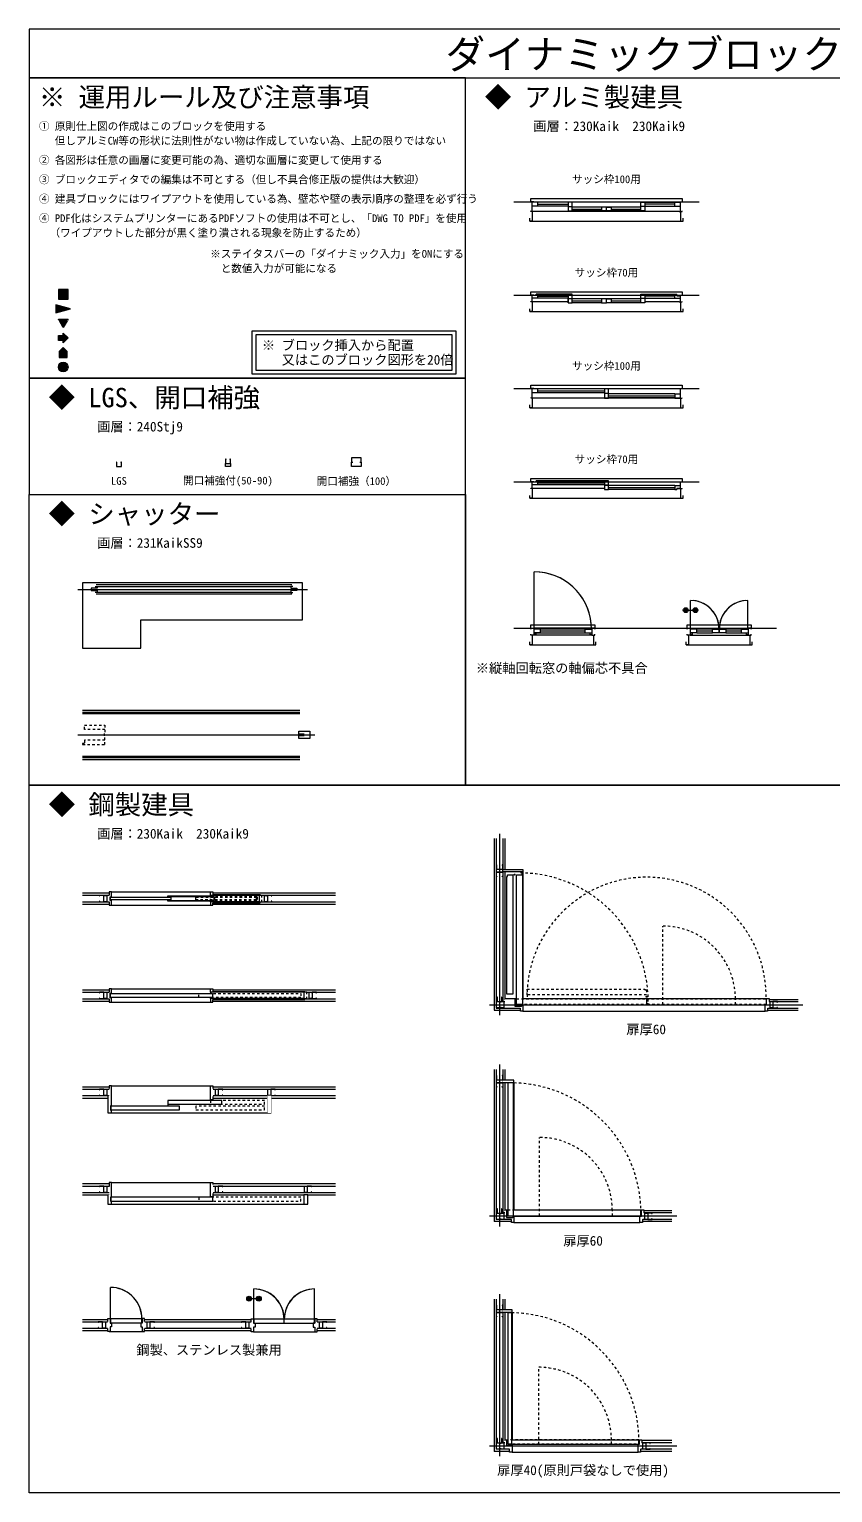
# Model space of a CAD drawing. Header units: millimetres. Extents: x -67913 to 128525, y -54442 to 63422.
# Drawn here: x -30965 to -30551, y -31439 to -30684 of the extents above; entities that cross this region are included whole.
import ezdxf
from ezdxf.enums import TextEntityAlignment as Align

# ---------------------------------------------------------------- set-up
doc = ezdxf.new("R2010")
doc.units = ezdxf.units.MM
doc.header["$LTSCALE"] = 500
for name, pattern in [('DD1', [0.1, 0.05, -0.05]), ('DD11', [0.7, 0.3, -0.1, 0.05, -0.1, 0.05, -0.1]), ('DD6', [0.75, 0.5, -0.1, 0.05, -0.1])]:
    doc.linetypes.add(name, pattern=pattern)
doc.layers.get('0').update_dxf_attribs({"plot": 0})
for name, color, linetype in [('000Waku', 3, 'Continuous'), ('200HojoSn9', 4, 'DD6'), ('221Kabe9', 7, 'Continuous'), ('230Kaik', 7, 'Continuous'), ('231KaikSS9', 7, 'DD11'), ('240Stj9', 2, 'Continuous'), ('330KattA9', 6, 'Continuous'), ('330KattD9', 6, 'DD1'), ('403Kaik', 5, 'Continuous')]:
    doc.layers.add(name, color=color, linetype=linetype)
doc.styles.add('ｺﾞｼｯｸ', font='MS Gothic.ttf')

# ---------------------------------------------------------------- blocks, each defined once
blk = doc.blocks.new('アルミサッシ-2枚-100')
at = {"color": 0, "linetype": 'ByBlock', "lineweight": -2}
for p, q in [((-30, 0), (-30, -5)), ((0, 0), (-30, 0)), ((43, -5), (-15, -5)), ((1500, 0), (1530, 0)), ((1530, 0), (1530, -5))]:
    blk.add_line(p, q, dxfattribs=at)
at = {"color": 5, "linetype": 'ByBlock', "lineweight": -2}
for p, q in [((0, 0), (1500, 0)), ((730, -5), (43, -5))]:
    blk.add_line(p, q, dxfattribs=at)
at = {"layer": '230Kaik', "color": 5, "linetype": 'ByBlock', "lineweight": -2}
for p, q in [((-30, 0), (-30, 35)), ((-30, 35), (1530, 35)), ((1530, 35), (1530, 0))]:
    blk.add_line(p, q, dxfattribs=at)
at = {"color": 0, "linetype": 'ByBlock', "lineweight": -2}
blk.add_wipeout([(-40, -100), (1540, -100), (1540, -200), (-40, -200)], dxfattribs=at)
for p, q in [((-15, -100), (-15, 0)), ((-30, -100), (-30, -95)), ((0, -100), (-30, -100)), ((43, -45), (-15, -45)), ((43, -45), (43, -5)), ((43, -25), (730, -25)), ((730, -50), (770, -50)), ((770, -75), (1457, -75)), ((1457, -55), (1457, -95)), ((1457, -55), (1515, -55)), ((1457, -95), (1515, -95)), ((1500, -100), (1530, -100)), ((1515, -100), (1515, 0)), ((1530, -100), (1530, -95))]:
    blk.add_line(p, q, dxfattribs=at)
at = {"color": 5, "linetype": 'ByBlock', "lineweight": -2}
for p, q in [((1500, -100), (0, -100)), ((730, -45), (43, -45)), ((1457, -55), (770, -55)), ((1457, -95), (770, -95)), ((-40, -200), (1540, -200))]:
    blk.add_line(p, q, dxfattribs=at)
at = {"color": 0, "linetype": 'ByBlock', "lineweight": -2}
for points in [[(-15, -100), (-15, -200), (-40, -200), (-40, -170)], [(1515, -100), (1515, -200), (1540, -200), (1540, -170)]]:
    blk.add_lwpolyline(points, dxfattribs=at)
blk.add_lwpolyline([(730, -95), (770, -95), (770, -5), (730, -5)], close=True, dxfattribs=at)
blk = doc.blocks.new('アルミドア-片開き・アルミサッシ')
at = {"layer": '230Kaik', "color": 5, "linetype": 'ByBlock', "lineweight": -2}
blk.add_line((-30, 35), (630, 35), dxfattribs=at)
at = {"layer": '330KattA9'}
blk.add_arc((5, -8), 590, 5, 90, dxfattribs=at)
at = {"color": 0, "linetype": 'ByBlock', "lineweight": -2}
blk.add_wipeout([(-40, -70), (640, -70), (640, -170), (-40, -170)], dxfattribs=at)
for p, q in [((-30, 0), (0, 0)), ((-30, 0), (-30, -10)), ((0, 0), (0, -70)), ((-30, -10), (-30, 0)), ((-30, -10), (-30, -10)), ((-30, -70), (-30, -60)), ((0, -70), (-30, -70)), ((-30, -70), (-30, -70)), ((70, -8), (0, -8)), ((0, -36), (0, -36)), ((70, -48), (0, -48)), ((20, -63), (0, -63)), ((20, -48), (20, -63)), ((70, -48), (70, -8)), ((70, -28), (530, -28)), ((530, -48), (530, -8)), ((530, -8), (600, -8)), ((530, -48), (600, -48)), ((580, -48), (580, -63)), ((580, -63), (600, -63)), ((630, 0), (600, 0)), ((600, 0), (600, -70)), ((600, -36), (600, -36)), ((600, -70), (630, -70)), ((630, 0), (630, -10)), ((630, -10), (630, 0)), ((630, -10), (630, -10)), ((630, -70), (630, -60)), ((630, -70), (630, -70))]:
    blk.add_line(p, q, dxfattribs=at)
at = {"color": 5, "linetype": 'ByBlock', "lineweight": -2}
for p, q in [((600, 0), (0, 0)), ((600, -70), (0, -70)), ((595, -8), (5, -8)), ((5, -48), (595, -48)), ((-40, -170), (640, -170))]:
    blk.add_line(p, q, dxfattribs=at)
at = {"color": 0, "linetype": 'ByBlock', "lineweight": -2}
for points in [[(-15, -70), (-15, -170), (-40, -170), (-40, -140)], [(615, -70), (615, -170), (640, -170), (640, -140)]]:
    blk.add_lwpolyline(points, dxfattribs=at)
at = {"layer": '230Kaik', "color": 5, "linetype": 'ByBlock', "lineweight": -2}
for p, q in [((-30, 0), (-30, 35)), ((630, 35), (630, 0))]:
    blk.add_line(p, q, dxfattribs=at)
at = {"layer": '330KattA9'}
blk.add_line((5, -8), (5, 582), dxfattribs=at)
blk.add_arc((5, -8), 590, 0, 85, dxfattribs=at)
blk = doc.blocks.new('シャッター（重量）')
at = {"color": 0, "linetype": 'DD11', "lineweight": -2}
blk.add_line((-60, 0), (2060, 0), dxfattribs=at)
at = {"color": 0, "linetype": 'Continuous', "lineweight": -2}
for points in [[(-20, 30), (0, 30), (0, 12), (-60, 12), (-60, -12), (0, -12), (0, -30), (-20, -30)], [(2020, 30), (2000, 30), (2000, 12), (2060, 12), (2060, -12), (2000, -12), (2000, -30), (2020, -30)]]:
    blk.add_lwpolyline(points, dxfattribs=at)
at = {"layer": '403Kaik'}
for p, q in [((-10, 50), (2010, 50)), ((0, 30), (2000, 30)), ((2010, -50), (-10, -50)), ((2000, -30), (0, -30))]:
    blk.add_line(p, q, dxfattribs=at)
at = {"layer": 'Defpoints'}
blk.add_lwpolyline([(-150, 70), (-150, -605), (450, -605), (450, -315), (2120, -315), (2120, 70), (-150, 70)], dxfattribs=at)
blk = doc.blocks.new('*U74')
at = {"color": 0, "linetype": 'ByBlock', "lineweight": -2}
blk.add_wipeout([(-40, -70), (1540, -70), (1540, -170), (-40, -170)], dxfattribs=at)
at = {"color": 5, "linetype": 'ByBlock', "lineweight": -2}
for p, q in [((0, 0), (1500, 0)), ((-40, -170), (1540, -170))]:
    blk.add_line(p, q, dxfattribs=at)
at = {"color": 0, "linetype": 'ByBlock', "lineweight": -2}
blk.add_line((0, -70), (-30, -70), dxfattribs=at)
blk.add_wipeout([(-15, -5), (25, -5), (25, 9), (770, 9), (770, -35), (730, -35), (730, -31), (-15, -31)], dxfattribs=at)
for p, q in [((-30, 0), (-30, -5)), ((0, 0), (-30, 0)), ((-15, -70), (-15, 0)), ((43, 9), (25, 9)), ((25, -5), (25, 9)), ((43, -31), (43, 9)), ((-30, -70), (-30, -65)), ((25, -5), (-15, -5)), ((43, -31), (-15, -31))]:
    blk.add_line(p, q, dxfattribs=at)
at = {"color": 5, "linetype": 'ByBlock', "lineweight": -2}
blk.add_line((1500, -70), (0, -70), dxfattribs=at)
at = {"color": 0, "linetype": 'ByBlock', "lineweight": -2}
blk.add_lwpolyline([(-15, -70), (-15, -170), (-40, -170), (-40, -140)], dxfattribs=at)
at = {"layer": '230Kaik', "color": 5, "linetype": 'ByBlock', "lineweight": -2}
blk.add_line((-30, 0), (-30, 35), dxfattribs=at)
at = {"color": 0, "linetype": 'ByBlock', "lineweight": -2}
blk.add_wipeout([(1515, -65), (1475, -65), (1475, -79), (730, -79), (730, -35), (770, -35), (770, -39), (1515, -39)], dxfattribs=at)
at = {"color": 5, "linetype": 'ByBlock', "lineweight": -2}
for p, q in [((730, 9), (43, 9)), ((730, -31), (43, -31)), ((1457, -39), (770, -39)), ((1457, -79), (770, -79))]:
    blk.add_line(p, q, dxfattribs=at)
at = {"color": 0, "linetype": 'ByBlock', "lineweight": -2}
for p, q in [((43, -11), (730, -11)), ((770, -59), (1457, -59)), ((1457, -39), (1515, -39)), ((1457, -39), (1457, -79)), ((1457, -79), (1475, -79)), ((1475, -65), (1475, -79)), ((1475, -65), (1515, -65)), ((1500, 0), (1530, 0)), ((1500, -70), (1530, -70)), ((1515, -70), (1515, 0)), ((1530, 0), (1530, -5)), ((1530, -70), (1530, -65))]:
    blk.add_line(p, q, dxfattribs=at)
for points in [[(770, 9), (730, 9), (730, -35), (770, -35)], [(770, -35), (730, -35), (730, -79), (770, -79)]]:
    blk.add_lwpolyline(points, close=True, dxfattribs=at)
blk.add_lwpolyline([(1515, -70), (1515, -170), (1540, -170), (1540, -140)], dxfattribs=at)
at = {"layer": '230Kaik', "color": 5, "linetype": 'ByBlock', "lineweight": -2}
for p, q in [((-30, 35), (1530, 35)), ((1530, 35), (1530, 0))]:
    blk.add_line(p, q, dxfattribs=at)
blk = doc.blocks.new('*U72')
at = {"color": 0, "linetype": 'ByBlock', "lineweight": -2}
for p, q in [((-30, 0), (-30, -5)), ((0, 0), (-30, 0)), ((43, -5), (-15, -5)), ((1457, -5), (1515, -5)), ((1500, 0), (1530, 0)), ((1530, 0), (1530, -5))]:
    blk.add_line(p, q, dxfattribs=at)
at = {"color": 5, "linetype": 'ByBlock', "lineweight": -2}
for p, q in [((355, -5), (43, -5)), ((1145, -5), (1457, -5))]:
    blk.add_line(p, q, dxfattribs=at)
at = {"layer": '230Kaik', "color": 5}
for p, q in [((-30, 0), (-30, 35)), ((-30, 35), (1530, 35)), ((1530, 35), (1530, 0))]:
    blk.add_line(p, q, dxfattribs=at)
at = {"color": 0, "linetype": 'ByBlock', "lineweight": -2}
blk.add_wipeout([(-40, -100), (1540, -100), (1540, -200), (-40, -200)], dxfattribs=at)
for p, q in [((-15, -100), (-15, 0)), ((-30, -100), (-30, -95)), ((0, -100), (-30, -100)), ((43, -45), (-15, -45)), ((43, -45), (43, -5)), ((43, -25), (355, -25)), ((355, -50), (395, -50)), ((395, -75), (1105, -75)), ((1145, -50), (1105, -50)), ((1457, -25), (1145, -25)), ((1457, -45), (1457, -5)), ((1457, -45), (1515, -45)), ((1500, -100), (1530, -100)), ((1515, -100), (1515, 0)), ((1530, -100), (1530, -95))]:
    blk.add_line(p, q, dxfattribs=at)
at = {"color": 5, "linetype": 'ByBlock', "lineweight": -2}
for p, q in [((355, -45), (43, -45)), ((1145, -45), (1457, -45)), ((-40, -200), (1540, -200))]:
    blk.add_line(p, q, dxfattribs=at)
at = {"color": 0, "linetype": 'ByBlock', "lineweight": -2}
for points in [[(-15, -100), (-15, -200), (-40, -200), (-40, -170)], [(1515, -100), (1515, -200), (1540, -200), (1540, -170)]]:
    blk.add_lwpolyline(points, dxfattribs=at)
for points in [[(355, -95), (395, -95), (395, -5), (355, -5)], [(1145, -95), (1105, -95), (1105, -5), (1145, -5)]]:
    blk.add_lwpolyline(points, close=True, dxfattribs=at)
blk.add_wipeout([(700, -55), (800, -55), (800, -95), (700, -95)], dxfattribs=at)
at = {"color": 5, "linetype": 'ByBlock', "lineweight": -2}
for p, q in [((0, 0), (1500, 0)), ((1500, -100), (0, -100)), ((1105, -55), (395, -55)), ((1105, -95), (395, -95))]:
    blk.add_line(p, q, dxfattribs=at)
at = {"color": 0, "linetype": 'ByBlock', "lineweight": -2}
for points in [[(750, -55), (700, -55), (700, -95), (750, -95)], [(750, -55), (800, -55), (800, -95), (750, -95)]]:
    blk.add_lwpolyline(points, close=True, dxfattribs=at)
blk = doc.blocks.new('*U73')
at = {"color": 0, "linetype": 'ByBlock', "lineweight": -2}
blk.add_wipeout([(-40, -70), (1540, -70), (1540, -170), (-40, -170)], dxfattribs=at)
at = {"color": 5, "linetype": 'ByBlock', "lineweight": -2}
for p, q in [((0, 0), (1500, 0)), ((1500, -70), (0, -70)), ((-40, -170), (1540, -170))]:
    blk.add_line(p, q, dxfattribs=at)
at = {"color": 0, "linetype": 'ByBlock', "lineweight": -2}
blk.add_wipeout([(-15, -5), (25, -5), (25, 9), (395, 9), (395, -35), (355, -35), (355, -31), (-15, -31)], dxfattribs=at)
for p, q in [((-30, 0), (-30, -5)), ((0, 0), (-30, 0)), ((-15, -70), (-15, 0)), ((43, 9), (25, 9)), ((25, -5), (25, 9)), ((43, -31), (43, 9)), ((-30, -70), (-30, -65)), ((0, -70), (-30, -70)), ((25, -5), (-15, -5)), ((43, -31), (-15, -31))]:
    blk.add_line(p, q, dxfattribs=at)
blk.add_lwpolyline([(-15, -70), (-15, -170), (-40, -170), (-40, -140)], dxfattribs=at)
at = {"layer": '230Kaik', "color": 5, "linetype": 'ByBlock', "lineweight": -2}
blk.add_line((-30, 0), (-30, 35), dxfattribs=at)
at = {"color": 0, "linetype": 'ByBlock', "lineweight": -2}
blk.add_wipeout([(355, -35), (355, -79), (1145, -79), (1145, -35), (1105, -35), (1105, -39), (395, -39), (395, -35)], dxfattribs=at)
at = {"color": 5, "linetype": 'ByBlock', "lineweight": -2}
for p, q in [((355, 9), (43, 9)), ((355, -31), (43, -31))]:
    blk.add_line(p, q, dxfattribs=at)
at = {"color": 0, "linetype": 'ByBlock', "lineweight": -2}
for p, q in [((43, -11), (355, -11)), ((355, -35), (395, -35))]:
    blk.add_line(p, q, dxfattribs=at)
for points in [[(355, -79), (395, -79), (395, 9), (355, 9)], [(355, -35), (355, -35), (355, -79), (355, -79)]]:
    blk.add_lwpolyline(points, close=True, dxfattribs=at)
blk.add_wipeout([(1515, -5), (1475, -5), (1475, 9), (1105, 9), (1105, -35), (1145, -35), (1145, -31), (1515, -31)], dxfattribs=at)
at = {"color": 5, "linetype": 'ByBlock', "lineweight": -2}
for p, q in [((1145, 9), (1457, 9)), ((1105, -39), (395, -39)), ((1105, -79), (395, -79)), ((1145, -31), (1457, -31))]:
    blk.add_line(p, q, dxfattribs=at)
at = {"color": 0, "linetype": 'ByBlock', "lineweight": -2}
for p, q in [((1457, -31), (1457, 9)), ((1457, 9), (1475, 9)), ((1475, -6), (1475, 9)), ((395, -59), (1105, -59)), ((1145, -35), (1105, -35)), ((1457, -11), (1145, -11)), ((1457, -31), (1515, -31)), ((1475, -6), (1515, -6)), ((1500, 0), (1530, 0)), ((1500, -70), (1530, -70)), ((1515, -70), (1515, 0)), ((1530, 0), (1530, -5)), ((1530, -70), (1530, -65))]:
    blk.add_line(p, q, dxfattribs=at)
blk.add_lwpolyline([(1145, -79), (1105, -79), (1105, 9), (1145, 9)], close=True, dxfattribs=at)
blk.add_lwpolyline([(1515, -70), (1515, -170), (1540, -170), (1540, -140)], dxfattribs=at)
at = {"layer": '230Kaik', "color": 5, "linetype": 'ByBlock', "lineweight": -2}
for p, q in [((-30, 35), (1530, 35)), ((1530, 35), (1530, 0))]:
    blk.add_line(p, q, dxfattribs=at)
at = {"color": 0, "linetype": 'ByBlock', "lineweight": -2}
blk.add_wipeout([(700, -39), (800, -39), (800, -79), (700, -79)], dxfattribs=at)
for points in [[(750, -39), (700, -39), (700, -79), (750, -79)], [(750, -39), (800, -39), (800, -79), (750, -79)]]:
    blk.add_lwpolyline(points, close=True, dxfattribs=at)
blk = doc.blocks.new('シャッター（ポストレス）')
at = {"color": 0, "linetype": 'DD11', "lineweight": -2}
blk.add_line((-60, 0), (2060, 0), dxfattribs=at)
at = {"color": 0, "linetype": 'ByBlock', "lineweight": -2}
blk.add_lwpolyline([(2057.5, 7.5), (2000, 7.5), (2000, 37.5), (2115, 37.5), (2115, -37.5), (2000, -37.5), (2000, -7.5), (2057.5, -7.5)], dxfattribs=at)
at = {"layer": '330KattD9'}
for points in [[(0, 56), (-210, 56), (-210, 101), (0, 101), (0, 7.5), (-10, 7.5)], [(0, -56), (-210, -56), (-210, -89), (-230, -89), (-230, -101), (0, -101), (0, -7.5), (-10, -7.5)]]:
    blk.add_lwpolyline(points, dxfattribs=at)
at = {"layer": '403Kaik'}
for p, q in [((-230, 255), (2010, 255)), ((-230, 235), (2010, 235)), ((-230, 220), (2010, 220)), ((-230, -220), (2010, -220)), ((-230, -235), (2010, -235)), ((-230, -255), (2010, -255))]:
    blk.add_line(p, q, dxfattribs=at)
blk = doc.blocks.new('*U83')
at = {"color": 7, "linetype": 'ByBlock', "lineweight": -2}
for points in [[(-20, 95.5), (-20, 100.5), (-25, 100.5), (-25, 55.5), (25, 55.5), (25, 100.5), (20, 100.5), (20, 95.5)], [(15, 55), (25, 55), (25, 25), (-25, 25), (-25, 55), (-15, 55)]]:
    blk.add_lwpolyline(points, dxfattribs=at)
blk = doc.blocks.new('*U84')
at = {"color": 7, "linetype": 'ByBlock', "lineweight": -2}
for points in [[(35, 70), (50, 70), (50, 115), (-50, 115), (-50, 70), (-35, 70)], [(35, 70), (50, 70), (50, 25), (-50, 25), (-50, 70), (-35, 70)]]:
    blk.add_lwpolyline(points, dxfattribs=at)
blk = doc.blocks.new('アルミドア-両開き')
at = {"layer": '330KattA9'}
h = blk.add_hatch(color=256, dxfattribs=at)
edge = h.paths.add_edge_path()
edge.add_arc((-345, 182), 25, 270, 630)
h = blk.add_hatch(color=256, dxfattribs=at)
edge = h.paths.add_edge_path()
edge.add_arc((-245, 182), 25, 270, 630)
at = {"layer": '230Kaik', "color": 5, "linetype": 'ByBlock', "lineweight": -2}
blk.add_line((-330, 30), (330, 30), dxfattribs=at)
at = {"layer": '330KattA9'}
blk.add_line((-320, 182), (-270, 182), dxfattribs=at)
for centre in [(-345, 182), (-245, 182)]:
    blk.add_circle(centre, 25, dxfattribs=at)
for centre, start, end in [((-295, -13), 5, 90), ((295, -13), 90, 175)]:
    blk.add_arc(centre, 295, start, end, dxfattribs=at)
at = {"color": 0, "linetype": 'ByBlock', "lineweight": -2}
blk.add_wipeout([(-340, -75), (340, -75), (340, -175), (-340, -175)], dxfattribs=at)
for p, q in [((-330, -5), (-300, -5)), ((-330, -5), (-330, -15)), ((-330, -15), (-330, -5)), ((-330, -15), (-330, -15)), ((-330, -75), (-330, -65)), ((-300, -75), (-330, -75)), ((-330, -75), (-330, -75)), ((-300, -5), (-300, -75)), ((-230, -13), (-300, -13)), ((-300, -41), (-300, -41)), ((-230, -53), (-300, -53)), ((-280, -68), (-300, -68)), ((-280, -53), (-280, -68)), ((-230, -53), (-230, -13)), ((-230, -33), (-70, -33)), ((70, -33), (230, -33)), ((230, -53), (230, -13)), ((230, -13), (300, -13)), ((230, -53), (300, -53)), ((280, -53), (280, -68)), ((280, -68), (300, -68)), ((330, -5), (300, -5)), ((300, -5), (300, -75)), ((300, -41), (300, -41)), ((300, -75), (330, -75)), ((330, -5), (330, -15)), ((330, -15), (330, -5)), ((330, -15), (330, -15)), ((330, -75), (330, -65)), ((330, -75), (330, -75))]:
    blk.add_line(p, q, dxfattribs=at)
at = {"color": 5, "linetype": 'ByBlock', "lineweight": -2}
for p, q in [((-300, -5), (300, -5)), ((-300, -75), (300, -75)), ((-70, -13), (-230, -13)), ((-230, -53), (-70, -53)), ((230, -13), (70, -13)), ((70, -53), (230, -53)), ((-340, -175), (340, -175))]:
    blk.add_line(p, q, dxfattribs=at)
at = {"color": 0, "linetype": 'ByBlock', "lineweight": -2}
for points in [[(-315, -75), (-315, -175), (-340, -175), (-340, -145)], [(315, -75), (315, -175), (340, -175), (340, -145)]]:
    blk.add_lwpolyline(points, dxfattribs=at)
for points in [[(-70, -13), (0, -13), (0, -53), (-70, -53)], [(0, -13), (70, -13), (70, -53), (0, -53)]]:
    blk.add_lwpolyline(points, close=True, dxfattribs=at)
at = {"layer": '230Kaik', "color": 5, "linetype": 'ByBlock', "lineweight": -2}
for p, q in [((-330, -5), (-330, 30)), ((330, 30), (330, -5))]:
    blk.add_line(p, q, dxfattribs=at)
at = {"layer": '330KattA9'}
for p, q in [((-295, -13), (-295, 282)), ((295, -13), (295, 282))]:
    blk.add_line(p, q, dxfattribs=at)
for centre, start, end in [((-295, -13), 360, 85), ((295, -13), 95, 180)]:
    blk.add_arc(centre, 295, start, end, dxfattribs=at)
blk = doc.blocks.new('*U82')
at = {"color": 7, "linetype": 'ByBlock', "lineweight": -2}
blk.add_lwpolyline([(-20, 39), (-20, 44), (-25, 44), (-25, -1), (25, -1), (25, 44), (20, 44), (20, 39)], dxfattribs=at)
blk = doc.blocks.new('*U106')
at = {"color": 7, "linetype": 'ByBlock', "lineweight": -2}
for points in [[(-27.5, 95.5), (-27.5, 100.5), (-32.5, 100.5), (-32.5, 55.5), (32.5, 55.5), (32.5, 100.5), (27.5, 100.5), (27.5, 95.5)], [(22.5, 55), (32.5, 55), (32.5, 25), (-32.5, 25), (-32.5, 55), (-22.5, 55)]]:
    blk.add_lwpolyline(points, dxfattribs=at)
blk = doc.blocks.new('*U107')
at = {"color": 7, "linetype": 'ByBlock', "lineweight": -2}
for points in [[(-27.5, 60.5), (-27.5, 55.5), (-32.5, 55.5), (-32.5, 100.5), (32.5, 100.5), (32.5, 55.5), (27.5, 55.5), (27.5, 60.5)], [(22.5, 55), (32.5, 55), (32.5, 25), (-32.5, 25), (-32.5, 55), (-22.5, 55)]]:
    blk.add_lwpolyline(points, dxfattribs=at)
blk = doc.blocks.new('*U108')
at = {"color": 7, "linetype": 'ByBlock', "lineweight": -2}
blk.add_lwpolyline([(-27.5, 4), (-27.5, -1), (-32.5, -1), (-32.5, 44), (32.5, 44), (32.5, -1), (27.5, -1), (27.5, 4)], dxfattribs=at)
blk = doc.blocks.new('*U102')
for points in [[(-42, 1350), (73, 1350), (73, 1325), (-42, 1325)], [(-20, 10), (1413, 10), (1413, -22), (1398, -89), (1398, -121), (73, -121), (48, -121), (48, -68), (-20, -68)]]:
    blk.add_wipeout(points)
at = {"color": 6, "linetype": 'DD1'}
blk.add_line((1088, -53), (1088, 7), dxfattribs=at)
at = {"color": 0, "linetype": 'ByBlock', "lineweight": -2}
for points in [[(-42, 1325), (73, 1325), (73, 1350), (-42, 1350)], [(-20, 10), (7, 10), (-5, -2), (-5, -68), (62, -68), (73, -56), (73, -121), (48, -121), (48, -89)], [(1398, -89), (1398, -121), (1373, -121), (1373, -56), (1388, -56), (1388, 10), (1413, 10), (1413, -22)]]:
    blk.add_lwpolyline(points, dxfattribs=at)
blk.add_lwpolyline([(70, -53), (70, 1320), (10, 1320), (10, -53)], close=True, dxfattribs=at)
at = {"color": 6, "linetype": 'DD1'}
blk.add_lwpolyline([(338, -53), (338, 757, -0.414214), (1088, 7, -0.414214)], format="xyb", dxfattribs=at)
blk.add_lwpolyline([(10, -53), (1383, -53), (1383, 7), (10, 7)], close=True, dxfattribs=at)
at = {"layer": '330KattD9'}
blk.add_arc((40, -23), 1343, 0, 90, dxfattribs=at)
at = {"layer": '403Kaik'}
for p, q in [((73, -56), (1373, -56)), ((73, -121), (1373, -121))]:
    blk.add_line(p, q, dxfattribs=at)
blk.add_lwpolyline([(73, 1325), (73, 10), (1388, 10)], dxfattribs=at)
blk = doc.blocks.new('*U99')
at = {"color": 0, "linetype": 'ByBlock', "lineweight": -2}
blk.add_wipeout([(-25, 68.5), (1045, 68.5), (1045, 42.5), (1531, 42.5), (1531, 32.5), (1551, 32.5), (1551, -32.5), (1531, -32.5), (1531, -42.5), (1045, -42.5), (1045, -68.5), (-25, -68.5)], dxfattribs=at)
for p, q in [((1045, 42.5), (1531, 42.5)), ((1531, 42.5), (1531, 32.5)), ((1045, -42.5), (1531, -42.5)), ((1531, -42.5), (1531, -32.5))]:
    blk.add_line(p, q, dxfattribs=at)
at = {"color": 5, "linetype": 'ByBlock', "lineweight": -2}
for p, q in [((1521, 32.5), (1075, 32.5)), ((1521, -32.5), (1075, -32.5))]:
    blk.add_line(p, q, dxfattribs=at)
at = {"color": 0, "linetype": 'ByBlock', "lineweight": -2}
for points in [[(-25, -34), (-25, -68.5), (0, -68.5), (0, -19), (-15, -19), (-15, 19), (0, 19), (0, 68.5), (-25, 68.5), (-25, 34)], [(1075, 42.5), (1075, 32.5), (1020, 32.5), (1020, 68.5), (1045, 68.5), (1045, 42.5), (1060, 42.5), (1060, 32.5)], [(1020, 32.5), (1020, 31.5), (1021, 31.5)], [(1551, 12.5), (1551, 32.5), (1521, 32.5), (1521, -32.5), (1551, -32.5), (1551, -12.5)], [(1020, -32.5), (1020, -31.5), (1021, -31.5)], [(1075, -42.5), (1075, -32.5), (1020, -32.5), (1020, -68.5), (1045, -68.5), (1045, -42.5), (1060, -42.5), (1060, -32.5)]]:
    blk.add_lwpolyline(points, dxfattribs=at)
for points in [[(609, 14), (609, -14), (-12, -14), (-12, 14)], [(1050, 26.5), (1050, 16.5), (1060, 16.5), (1060, -16.5), (1050, -16.5), (1050, -26.5), (579, -26.5), (579, -19), (1048.5, -19), (1048.5, -15), (1058.5, -15), (1058.5, 15), (1048.5, 15), (1048.5, 19), (579, 19), (579, 26.5)]]:
    blk.add_lwpolyline(points, close=True, dxfattribs=at)
at = {"color": 6, "linetype": 'DD1'}
for points in [[(1491, 14), (1491, -14), (870, -14), (870, 14)], [(1491, 26.5), (1491, 16.5), (1501, 16.5), (1501, -16.5), (1491, -16.5), (1491, -26.5), (1020, -26.5), (1020, 26.5)]]:
    blk.add_lwpolyline(points, close=True, dxfattribs=at)
at = {"layer": '403Kaik'}
for p, q in [((0, 68.5), (1020, 68.5)), ((0, -68.5), (1020, -68.5))]:
    blk.add_line(p, q, dxfattribs=at)
blk = doc.blocks.new('*U98')
at = {"color": 0, "linetype": 'ByBlock', "lineweight": -2}
blk.add_wipeout([(-25, 68.5), (1045, 68.5), (1045, 42.5), (1992, 42.5), (1992, 32.5), (2012, 32.5), (2012, -32.5), (1992, -32.5), (1992, -42.5), (1045, -42.5), (1045, -68.5), (-25, -68.5)], dxfattribs=at)
for p, q in [((1045, 42.5), (1992, 42.5)), ((1992, 42.5), (1992, 32.5)), ((1045, -42.5), (1992, -42.5)), ((1992, -42.5), (1992, -32.5))]:
    blk.add_line(p, q, dxfattribs=at)
at = {"color": 5, "linetype": 'ByBlock', "lineweight": -2}
for p, q in [((1982, 32.5), (1075, 32.5)), ((1982, -32.5), (1075, -32.5))]:
    blk.add_line(p, q, dxfattribs=at)
at = {"color": 0, "linetype": 'ByBlock', "lineweight": -2}
for points in [[(-25, -34), (-25, -68.5), (0, -68.5), (0, -25), (-15, -25), (-15, 25), (0, 25), (0, 68.5), (-25, 68.5), (-25, 34)], [(1075, 42.5), (1075, 32.5), (1020, 32.5), (1020, 68.5), (1045, 68.5), (1045, 42.5), (1060, 42.5), (1060, 32.5)], [(1020, 32.5), (1020, 25), (1030, 25)], [(2012, 12.5), (2012, 32.5), (1982, 32.5), (1982, -32.5), (2012, -32.5), (2012, -12.5)], [(1020, -32.5), (1020, -25), (1030, -25)], [(1075, -42.5), (1075, -32.5), (1020, -32.5), (1020, -68.5), (1045, -68.5), (1045, -42.5), (1060, -42.5), (1060, -32.5)]]:
    blk.add_lwpolyline(points, dxfattribs=at)
blk.add_lwpolyline([(1040, 20), (1040, -20), (-12, -20), (-12, 20)], close=True, dxfattribs=at)
at = {"color": 6, "linetype": 'DD1'}
blk.add_lwpolyline([(1952, 20), (1952, -20), (900, -20), (900, 20)], close=True, dxfattribs=at)
at = {"layer": '403Kaik'}
for p, q in [((0, 68.5), (1020, 68.5)), ((0, -68.5), (1020, -68.5))]:
    blk.add_line(p, q, dxfattribs=at)
blk = doc.blocks.new('*U97')
blk.add_lwpolyline([(1606.5, -154), (1646.5, -154), (1646.5, 25), (1606.5, 25)], close=True)
blk.add_wipeout([(-25, 25), (-25, 127), (1045, 127), (1045, -154), (-40, -154), (-40, 25)])
at = {"color": 0, "linetype": 'ByBlock', "lineweight": -2}
blk.add_line((581, -64), (581, -78), dxfattribs=at)
for points in [[(-40, 25), (-40, -154), (0, -154), (0, -128), (-8, -128), (-8, -78), (0, -78), (0, 127), (-25, 127), (-25, 97)], [(1045, 16), (1045, -19), (1020, -19), (1020, 127), (1045, 127), (1045, 97)]]:
    blk.add_lwpolyline(points)
for points in [[(-8, -123), (698.5, -123), (698.5, -83), (-8, -83)], [(581, -64), (1137.5, -64), (1137.5, -24), (581, -24)]]:
    blk.add_lwpolyline(points, close=True, dxfattribs=at)
blk.add_lwpolyline([(581, -64), (581, -78), (586, -78)], dxfattribs=at)
at = {"layer": '403Kaik'}
blk.add_line((0, 127), (1020, 127), dxfattribs=at)
blk.add_wipeout([(1606.5, 25), (1646.5, 25), (1646.5, -154), (1606.5, -154)])
at = {"color": 6, "linetype": 'DD1'}
for points in [[(870, -123), (1576.5, -123), (1576.5, -83), (870, -83)], [(1020, -64), (1576.5, -64), (1576.5, -24), (1020, -24)]]:
    blk.add_lwpolyline(points, close=True, dxfattribs=at)
at = {"layer": '403Kaik'}
blk.add_lwpolyline([(0, -154), (1606.5, -154)], dxfattribs=at)
blk = doc.blocks.new('鋼製引戸-戸袋なし')
blk.add_wipeout([(-25, 127), (1045, 127), (1045, -95), (-40, -95), (-40, 0), (-25, 0)])
for points in [[(-40, 0), (-40, -95), (0, -95), (0, -69)], [(-40, 0), (-40, -95), (0, -95), (0, -69)], [(0, -19), (0, 127), (-25, 127), (-25, 87)], [(1045, 16), (1045, -19), (1020, -19), (1020, 127), (1045, 127), (1045, 107)], [(0, -69), (-8, -69), (-8, -19), (0, -19)]]:
    blk.add_lwpolyline(points)
at = {"color": 0, "linetype": 'ByBlock', "lineweight": -2}
blk.add_lwpolyline([(-8, -64), (1045, -64), (1045, -24), (-8, -24)], close=True, dxfattribs=at)
at = {"color": 6, "linetype": 'DD1'}
blk.add_lwpolyline([(900, -64), (1953, -64), (1953, -24), (900, -24)], close=True, dxfattribs=at)
at = {"layer": '403Kaik'}
blk.add_lwpolyline([(0, 127), (1020, 127)], dxfattribs=at)
blk.add_wipeout([(1983, 0), (2023, 0), (2023, -95), (1983, -95)])
blk.add_lwpolyline([(1983, -95), (2023, -95), (2023, 0), (1983, 0)], close=True)
blk.add_lwpolyline([(0, -95), (1983, -95)], dxfattribs=at)
blk = doc.blocks.new('*U100')
for points in [[(-22, 1350), (73, 1350), (73, 1325), (-22, 1325)], [(0, 10), (1413, 10), (1413, -22), (1398, -87), (1398, -119), (73, -119), (48, -119), (48, -48), (0, -48)]]:
    blk.add_wipeout(points)
at = {"color": 0, "linetype": 'ByBlock', "lineweight": -2}
blk.add_lwpolyline([(-22, 1325), (73, 1325), (73, 1350), (-22, 1350)], dxfattribs=at)
blk.add_wipeout([(0, -48), (0, 10), (1371, 10), (1371, -119), (48, -119), (48, -48)])
at = {"color": 6, "linetype": 'DD1'}
blk.add_line((1098, -33), (1098, 7), dxfattribs=at)
at = {"color": 0, "linetype": 'ByBlock', "lineweight": -2}
blk.add_lwpolyline([(70, -33), (70, 1320), (30, 1320), (30, -33)], close=True, dxfattribs=at)
at = {"color": 6, "linetype": 'DD1'}
blk.add_lwpolyline([(348, -36), (348, 757, -0.414214), (1098, 7, -0.414214)], format="xyb", dxfattribs=at)
at = {"color": 0, "linetype": 'ByBlock', "lineweight": -2}
for points in [[(0, 10), (27, 10), (15, -2), (15, -48), (62, -48), (73, -36), (73, -119), (48, -119), (48, -87)], [(1398, -87), (1398, -119), (1373, -119), (1373, -36), (1388, -36), (1388, 10), (1413, 10), (1413, -22)]]:
    blk.add_lwpolyline(points, dxfattribs=at)
at = {"color": 6, "linetype": 'DD1'}
blk.add_lwpolyline([(30, -33), (1383, -33), (1383, 7), (30, 7)], close=True, dxfattribs=at)
at = {"layer": '330KattD9'}
blk.add_arc((50, -13), 1333, 0, 90, dxfattribs=at)
at = {"layer": '403Kaik'}
for p, q in [((73, -36), (1373, -36)), ((73, -119), (1373, -119))]:
    blk.add_line(p, q, dxfattribs=at)
blk.add_lwpolyline([(73, 1325), (73, 10), (1388, 10)], dxfattribs=at)
blk = doc.blocks.new('*U103')
for points in [[(-22, 1340), (185, 1340), (185, 1315), (-22, 1315)], [(0, 10), (2725, 10), (2725, -22), (2710, -89), (2710, -121), (160, -121), (160, -71), (0, -71)]]:
    blk.add_wipeout(points)
at = {"color": 6, "linetype": 'DD1'}
blk.add_line((2378, -53), (2378, 7), dxfattribs=at)
at = {"color": 0, "linetype": 'ByBlock', "lineweight": -2}
blk.add_lwpolyline([(-22, 1340), (185, 1340), (185, 1315), (-22, 1315)], close=True, dxfattribs=at)
for points in [[(28, 1269), (28, 1287), (80, 1287), (80, 55), (20, 55), (20, 1269), (28, 1269)], [(176.8, 1287), (176.8, 1305), (180, 1305), (180, -53), (120, -53), (120, 1287), (176.8, 1287)], [(0, 10), (117, 10), (102, -5), (102, -71), (170, -71), (185, -56), (185, -121), (160, -121), (160, -89)], [(2710, -89), (2710, -121), (2685, -121), (2685, -56), (2700, -56), (2700, 10), (2725, 10), (2725, -22)]]:
    blk.add_lwpolyline(points, dxfattribs=at)
at = {"color": 6, "linetype": 'DD1'}
blk.add_lwpolyline([(1628, -53), (1628, 757, -0.4142136), (2378, 7, -0.4142136)], format="xyb", dxfattribs=at)
for points in [[(1460, -49.8), (1478, -49.8), (1478, -53), (120, -53), (120, 7), (1460, 7), (1460, -49.8)], [(1442, 99), (1460, 99), (1460, 47), (228, 47), (228, 107), (1442, 107), (1442, 99)], [(1481, -45), (1463, -45), (1463, 7), (2695, 7), (2695, -53), (1481, -53), (1481, -45)]]:
    blk.add_lwpolyline(points, dxfattribs=at)
at = {"color": 0, "linetype": 'ByBlock', "lineweight": -2}
blk.add_circle((100, 1288.5), 5, dxfattribs=at)
at = {"color": 6, "linetype": 'DD1'}
blk.add_circle((1461.5, 27), 5, dxfattribs=at)
at = {"layer": '330KattD9'}
for centre, radius, start, end in [((150, -23), 1328.3, 360, 90), ((1461.5, 27), 1233.5, 0, 180)]:
    blk.add_arc(centre, radius, start, end, dxfattribs=at)
at = {"layer": '403Kaik'}
for p, q in [((185, -56), (2685, -56)), ((185, -121), (2685, -121))]:
    blk.add_line(p, q, dxfattribs=at)
blk.add_lwpolyline([(185, 1315), (185, 10), (2700, 10)], dxfattribs=at)
blk = doc.blocks.new('鋼製ドア-両開き')
at = {"layer": '330KattA9'}
h = blk.add_hatch(color=256, dxfattribs=at)
edge = h.paths.add_edge_path()
edge.add_arc((-362, 272), 25, 270, 630)
h = blk.add_hatch(color=256, dxfattribs=at)
edge = h.paths.add_edge_path()
edge.add_arc((-262, 272), 25, 270, 630)
blk.add_line((-337, 272), (-287, 272), dxfattribs=at)
for centre in [(-362, 272), (-262, 272)]:
    blk.add_circle(centre, 25, dxfattribs=at)
at = {"linetype": 'ByBlock', "lineweight": -2}
blk.add_wipeout([(-340, 62), (-340, -69), (340, -69), (340, 62)], dxfattribs=at)
at = {"color": 0, "linetype": 'ByBlock', "lineweight": -2}
blk.add_line((0, 20), (0, 60), dxfattribs=at)
for points in [[(-340, 32), (-340, 62), (-315, 62), (-315, 18), (-300, 18), (-300, -24), (-315, -24), (-315, -69), (-340, -69), (-340, -38)], [(340, 32), (340, 62), (315, 62), (315, 18), (300, 18), (300, -24), (315, -24), (315, -69), (340, -69), (340, -38)]]:
    blk.add_lwpolyline(points, dxfattribs=at)
blk.add_lwpolyline([(-312, 20), (312, 20), (312, 60), (-312, 60)], close=True, dxfattribs=at)
at = {"layer": '330KattA9'}
for p, q in [((-312, 60), (-312, 372)), ((312, 60), (312, 372))]:
    blk.add_line(p, q, dxfattribs=at)
for centre, start, end in [((-312, 60), 5, 90), ((-312, 60), 0, 85), ((312, 60), 95, 180), ((312, 60), 90, 175)]:
    blk.add_arc(centre, 312, start, end, dxfattribs=at)
at = {"layer": '403Kaik'}
for p, q in [((-315, 62), (315, 62)), ((-315, -69), (315, -69))]:
    blk.add_line(p, q, dxfattribs=at)
blk = doc.blocks.new('鋼製ドア-片開き')
at = {"linetype": 'ByBlock', "lineweight": -2}
blk.add_wipeout([(-40, 65.5), (-40, -65.5), (340, -65.5), (340, 65.5)], dxfattribs=at)
at = {"color": 0, "linetype": 'ByBlock', "lineweight": -2}
for points in [[(-40, 35.5), (-40, 65.5), (-15, 65.5), (-15, 20.5), (0, 20.5), (0, -20.5), (-15, -20.5), (-15, -65.5), (-40, -65.5), (-40, -35.5)], [(340, 35.5), (340, 65.5), (315, 65.5), (315, 20.5), (300, 20.5), (300, -20.5), (315, -20.5), (315, -65.5), (340, -65.5), (340, -35.5)]]:
    blk.add_lwpolyline(points, dxfattribs=at)
blk.add_lwpolyline([(-12, 23.5), (312, 23.5), (312, 63.5), (-12, 63.5)], close=True, dxfattribs=at)
at = {"layer": '330KattA9'}
blk.add_line((-12, 63.5), (-12, 387.5), dxfattribs=at)
for start, end in [(5, 90), (0, 85)]:
    blk.add_arc((-12, 63.5), 324, start, end, dxfattribs=at)
at = {"layer": '403Kaik'}
for p, q in [((-15, 65.5), (315, 65.5)), ((-25, -65.5), (315, -65.5))]:
    blk.add_line(p, q, dxfattribs=at)

msp = doc.modelspace()

# ---------------------------------------------------------------- hatches: boundary and pattern name
at = {"layer": '000Waku'}
h = msp.add_hatch(color=140, dxfattribs=at)
h.dxf.hatch_style = 1
h.paths.add_polyline_path([(-30950, -30823.3922), (-30945, -30823.3922), (-30945, -30818.3922), (-30950, -30818.3922)])
h = msp.add_hatch(color=140, dxfattribs=at)
h.dxf.hatch_style = 1
h.paths.add_polyline_path([(-30951.25, -30826.3826), (-30951.25, -30830.4018), (-30943.75, -30828.3922)])
h = msp.add_hatch(color=140, dxfattribs=at)
h.dxf.hatch_style = 1
h.paths.add_polyline_path([(-30945.2887, -30834.2271), (-30945, -30833.7271), (-30950, -30833.7271), (-30949.7113, -30834.2271)])
h.paths.add_polyline_path([(-30949.4804, -30834.6271), (-30947.5, -30838.0573), (-30945.5196, -30834.6271)])
h = msp.add_hatch(color=140, dxfattribs=at)
h.dxf.hatch_style = 1
h.paths.add_polyline_path([(-30950, -30842.1422), (-30950, -30844.6422), (-30947.5, -30844.6422), (-30947.5, -30845.8922), (-30945, -30843.3922), (-30947.5, -30840.8922), (-30947.5, -30842.1422)])
h = msp.add_hatch(color=140, dxfattribs=at)
h.dxf.hatch_style = 1
h.paths.add_polyline_path([(-30945.5, -30853.3922), (-30945.5, -30850.3922), (-30947.5, -30848.3922), (-30949.5, -30850.3922), (-30949.5, -30853.3922)])
h = msp.add_hatch(color=140, dxfattribs=at)
h.dxf.hatch_style = 1
h.paths.add_polyline_path([(-30945, -30858.3922, 1), (-30950, -30858.3922, 1)])

# ---------------------------------------------------------------- linework, layer by layer
for p, q in [((-30940, -30973.1471), (-30821.5, -30973.1471)), ((-30940, -31048.1471), (-30817.75, -31048.1471))]:
    msp.add_line(p, q)
msp.add_lwpolyline([(-30950, -30823.3922), (-30945, -30823.3922), (-30945, -30818.3922), (-30950, -30818.3922)], close=True)
at = {"color": 0, "linetype": 'ByBlock', "lineweight": -2}
for points in [[(-30943.75, -30828.3922), (-30951.25, -30826.3826), (-30951.25, -30830.4018), (-30943.75, -30828.3922)], [(-30950, -30833.7271), (-30945, -30833.7271), (-30945.2887, -30834.2271), (-30949.7113, -30834.2271), (-30950, -30833.7271)], [(-30945, -30843.3922), (-30947.5, -30845.8922), (-30947.5, -30844.6422), (-30950, -30844.6422), (-30950, -30842.1422), (-30947.5, -30842.1422), (-30947.5, -30840.8922), (-30945, -30843.3922)], [(-30947.5, -30838.0573), (-30949.4804, -30834.6271), (-30945.5196, -30834.6271), (-30947.5, -30838.0573)], [(-30947.5, -30848.3922), (-30949.5, -30850.3922), (-30949.5, -30853.3922), (-30945.5, -30853.3922), (-30945.5, -30850.3922), (-30947.5, -30848.3922)]]:
    msp.add_lwpolyline(points, dxfattribs=at)
msp.add_circle((-30947.5, -30858.3922), 2.5, dxfattribs=at)
at = {"layer": '000Waku', "color": 7}
for points in [[(-30965, -30709.1422), (-30290, -30709.1422), (-30290, -30684.1422), (-30965, -30684.1422)], [(-30740, -30709.1422), (-30965, -30709.1422), (-30965, -30864.1422), (-30740, -30864.1422)], [(-30740, -30709.1422), (-30515, -30709.1422), (-30515, -31074.1422), (-30740, -31074.1422)], [(-30740, -30864.1422), (-30965, -30864.1422), (-30965, -30924.1422), (-30740, -30924.1422)], [(-30965, -30924.1422), (-30740, -30924.1422), (-30740, -31074.1422), (-30965, -31074.1422)], [(-30965, -31074.1422), (-30290, -31074.1422), (-30290, -31439.1422), (-30965, -31439.1422)]]:
    msp.add_lwpolyline(points, close=True, dxfattribs=at)
at = {"layer": '000Waku', "color": 30}
for points in [[(-30850, -30839.6422), (-30745, -30839.6422), (-30745, -30862.1422), (-30850, -30862.1422)], [(-30848, -30841.6422), (-30747, -30841.6422), (-30747, -30860.1422), (-30848, -30860.1422)]]:
    msp.add_lwpolyline(points, close=True, dxfattribs=at)
at = {"layer": '221Kabe9'}
for p, q in [((-30725.1658, -31101.6422), (-30725.1658, -31190.1922)), ((-30719.6158, -31101.6422), (-30719.6158, -31184.6422)), ((-30937.5, -31129.6792), (-30807, -31129.6792)), ((-30937.5, -31135.5292), (-30807, -31135.5292)), ((-30937.5, -31179.6792), (-30807, -31179.6792)), ((-30937.5, -31185.5292), (-30807, -31185.5292)), ((-30719.6158, -31184.6422), (-30568.3658, -31184.6422)), ((-30725.1658, -31190.1922), (-30568.3658, -31190.1922)), ((-30725.1658, -31220.7247), (-30725.1658, -31299.2747)), ((-30719.6158, -31220.7247), (-30719.6158, -31293.7247)), ((-30937.5, -31229.6792), (-30807, -31229.6792)), ((-30937.5, -31235.5292), (-30807, -31235.5292)), ((-30937.5, -31279.6792), (-30807, -31279.6792)), ((-30633.4658, -31293.7247), (-30719.6158, -31293.7247)), ((-30633.4658, -31299.2747), (-30725.1658, -31299.2747)), ((-30725.1658, -31339.2747), (-30725.1658, -31417.8247)), ((-30719.6158, -31339.2747), (-30719.6158, -31412.2747)), ((-30937.5, -31349.8292), (-30807, -31349.8292)), ((-30937.5, -31355.3792), (-30807, -31355.3792)), ((-30633.4658, -31412.2747), (-30719.6158, -31412.2747)), ((-30633.4658, -31417.8247), (-30725.1658, -31417.8247))]:
    msp.add_line(p, q, dxfattribs=at)
at = {"layer": '230Kaik'}
msp.add_line((-30937.5, -31285.5292), (-30807, -31285.5292), dxfattribs=at)
at = {"layer": '240Stj9'}
for p, q in [((-30724.0658, -31101.6422), (-30724.0658, -31189.0922)), ((-30720.7158, -31101.6422), (-30720.7158, -31185.7422)), ((-30937.5, -31130.9292), (-30807, -31130.9292)), ((-30937.5, -31134.2792), (-30807, -31134.2792)), ((-30937.5, -31180.9292), (-30807, -31180.9292)), ((-30937.5, -31184.2792), (-30807, -31184.2792)), ((-30720.7158, -31185.7422), (-30568.3658, -31185.7422)), ((-30724.0658, -31189.0922), (-30568.3658, -31189.0922)), ((-30724.0658, -31220.7247), (-30724.0658, -31298.1747)), ((-30720.7158, -31220.7247), (-30720.7158, -31294.8247)), ((-30937.5, -31230.9292), (-30807, -31230.9292)), ((-30937.5, -31234.2792), (-30807, -31234.2792)), ((-30937.5, -31280.9292), (-30807, -31280.9292)), ((-30937.5, -31284.2792), (-30807, -31284.2792)), ((-30633.4658, -31298.1747), (-30724.0658, -31298.1747)), ((-30633.4658, -31294.8247), (-30720.7158, -31294.8247)), ((-30724.0658, -31339.2747), (-30724.0658, -31416.7247)), ((-30720.7158, -31339.2747), (-30720.7158, -31413.3747)), ((-30937.5, -31350.9292), (-30807, -31350.9292)), ((-30937.5, -31354.2792), (-30807, -31354.2792)), ((-30633.4658, -31413.3747), (-30720.7158, -31413.3747)), ((-30633.4658, -31416.7247), (-30724.0658, -31416.7247))]:
    msp.add_line(p, q, dxfattribs=at)

# ---------------------------------------------------------------- block references
at = {"color": 0, "linetype": 'ByBlock', "lineweight": -2, "xscale": 0.05, "yscale": 0.05, "zscale": 0.05}
msp.add_blockref('シャッター（重量）', (-30930, -30973.1471), dxfattribs=at)
at = {"layer": '231KaikSS9', "color": 0, "linetype": 'ByBlock', "lineweight": -2, "xscale": 0.05, "yscale": 0.05, "zscale": 0.05}
msp.add_blockref('シャッター（ポストレス）', (-30926, -31048.1471), dxfattribs=at)
at = {"layer": '240Stj9', "xscale": 0.05, "yscale": 0.05, "zscale": 0.05}
for name, p in [('*U82', (-30918.75, -30909.6397)), ('*U83', (-30862.5, -30910.9397)), ('*U84', (-30796.25, -30910.9397)), ('*U106', (-30722.3908, -31120.2672)), ('*U108', (-30722.3908, -31121.2422)), ('*U82', (-30722.3908, -31185.7422)), ('*U106', (-30722.3908, -31228.8497)), ('*U108', (-30722.3908, -31229.8247)), ('*U82', (-30722.3908, -31294.8247)), ('*U106', (-30722.3908, -31347.3997)), ('*U108', (-30722.3908, -31348.3747)), ('*U82', (-30722.3908, -31413.3747))]:
    msp.add_blockref(name, p, dxfattribs=at)
for name, p, rotation in [('*U106', (-30923.75, -31132.6042), 90), ('*U106', (-30844.95, -31132.6042), 270), ('*U106', (-30923.75, -31182.6042), 90), ('*U106', (-30821.9, -31182.6042), 270), ('*U107', (-30718.9908, -31187.4172), 89.9999999999864), ('*U106', (-30584.1158, -31187.4172), 270), ('*U106', (-30923.75, -31232.6042), 90), ('*U106', (-30870.25, -31232.6042), 270), ('*U106', (-30843.175, -31232.6042), 270), ('*U106', (-30923.75, -31282.6042), 90), ('*U106', (-30870.25, -31282.6042), 270), ('*U106', (-30824.35, -31282.6042), 270), ('*U107', (-30718.9908, -31296.4997), 89.9999999999864), ('*U106', (-30648.7158, -31296.4997), 270), ('*U106', (-30924.5, -31352.6042), 90), ('*U106', (-30905.5, -31352.6042), 270), ('*U106', (-30850.5, -31352.6042), 90), ('*U106', (-30816.5, -31352.6042), 270), ('*U107', (-30718.9908, -31415.0497), 89.9999999999864), ('*U106', (-30649.7158, -31415.0497), 270)]:
    msp.add_blockref(name, p, dxfattribs=dict(at, rotation=rotation))

# ---------------------------------------------------------------- texts
at = {"layer": '000Waku', "color": 8, "style": 'ｺﾞｼｯｸ'}
for s, height, p in [('ダイナミックブロック図形', 15, (-30627.5, -30696.6422)), ('サッシ枠100用', 4, (-30667.25, -30761.3971)), ('サッシ枠70用', 4, (-30667.25, -30809.5495)), ('サッシ枠100用', 4, (-30667.25, -30857.7019)), ('サッシ枠70用', 4, (-30667.25, -30905.8542)), ('LGS', 4, (-30918.75, -30917.1397)), ('開口補強付(50-90)', 4, (-30862.5, -30917.1397)), ('開口補強（100）', 4, (-30796.25, -30917.1397)), ('※縦軸回転窓の軸偏芯不具合', 5, (-30690.3, -31013.6146)), ('扉厚60', 5, (-30646.7658, -31200.1922)), ('扉厚60', 5, (-30679.3158, -31309.2747)), ('鋼製、ステンレス製兼用', 5, (-30872.25, -31365.3792)), ('扉厚40(原則戸袋なしで使用)', 5, (-30679.3158, -31427.8247))]:
    msp.add_text(s, height=height, dxfattribs=at).set_placement(p, align=Align.MIDDLE)
at = {"layer": '000Waku', "color": 10, "style": 'ｺﾞｼｯｸ'}
msp.add_text('※ 運用ルール及び注意事項', height=10, dxfattribs=at).set_placement((-30960, -30719.1422), align=Align.MIDDLE_LEFT)
at = {"layer": '000Waku', "color": 8, "style": 'ｺﾞｼｯｸ'}
for s, height, p in [('◆ アルミ製建具', 10, (-30730, -30719.1422)), ('画層：230Kaik\u3000230Kaik9', 5, (-30705, -30734.1422)), ('◆ LGS、開口補強', 10, (-30955, -30874.1422)), ('画層：240Stj9', 5, (-30930, -30889.1422)), ('◆ シャッター', 10, (-30955, -30934.1422)), ('画層：231KaikSS9', 5, (-30930, -30949.1422)), ('◆ 鋼製建具', 10, (-30955, -31084.1422)), ('画層：230Kaik\u3000230Kaik9', 5, (-30930, -31099.1422))]:
    msp.add_text(s, height=height, dxfattribs=at).set_placement(p, align=Align.MIDDLE_LEFT)
at = {"layer": '000Waku', "color": 30, "style": 'ｺﾞｼｯｸ'}
for s, height, p in [('① 原則仕上図の作成はこのブロックを使用する', 4, (-30960, -30734.1422)), ('\u3000 但しアルミCW等の形状に法則性がない物は作成していない為、上記の限りではない', 4, (-30960, -30741.6422)), ('② 各図形は任意の画層に変更可能の為、適切な画層に変更して使用する', 4, (-30960, -30751.6422)), ('③ ブロックエディタでの編集は不可とする（但し不具合修正版の提供は大歓迎）', 4, (-30960, -30761.6422)), ('④ 建具ブロックにはワイプアウトを使用している為、壁芯や壁の表示順序の整理を必ず行う', 4, (-30960, -30771.6422)), ('④ PDF化はシステムプリンターにあるPDFソフトの使用は不可とし、「DWG TO PDF」を使用', 4, (-30960, -30781.6422)), ('\u3000（ワイプアウトした部分が黒く塗り潰される現象を防止するため）', 4, (-30960, -30789.1422)), ('※ステイタスバーの「ダイナミック入力」をONにする', 4, (-30871.6679, -30800.0138)), ('  と数値入力が可能になる', 4, (-30871.6679, -30807.5138)), ('※ ブロック挿入から配置', 5, (-30845, -30847.1422)), ('\u3000 又はこのブロック図形を20倍', 5, (-30845, -30854.6422))]:
    msp.add_text(s, height=height, dxfattribs=at).set_placement(p, align=Align.MIDDLE_LEFT)

# ---------------------------------------------------------------- next in the draw order: block references
at = {"layer": '230Kaik', "color": 0, "linetype": 'ByBlock', "lineweight": -2, "xscale": 0.05, "yscale": 0.05, "zscale": 0.05}
for name, p in [('*U72', (-30704.75, -30773.1471)), ('*U73', (-30704.75, -30821.2995)), ('アルミサッシ-2枚-100', (-30704.75, -30869.4519)), ('*U74', (-30704.75, -30917.6042)), ('アルミドア-片開き・アルミサッシ', (-30704.75, -30993.1471))]:
    msp.add_blockref(name, p, dxfattribs=at)
at = {"layer": '230Kaik', "xscale": 0.05, "yscale": 0.05, "zscale": 0.05}
for name, p in [('アルミドア-両開き', (-30609.1003, -30992.8971)), ('*U103', (-30719.6158, -31184.6422)), ('*U99', (-30922.5, -31132.6042)), ('*U98', (-30922.5, -31182.6042)), ('*U102', (-30718.6158, -31293.7247)), ('*U97', (-30922.5, -31235.5292)), ('鋼製引戸-戸袋なし', (-30922.5, -31285.5292)), ('鋼製ドア-片開き', (-30922.5, -31352.6042)), ('鋼製ドア-両開き', (-30833.5, -31352.6042)), ('*U100', (-30719.6158, -31412.2747))]:
    msp.add_blockref(name, p, dxfattribs=at)

# ---------------------------------------------------------------- next in the draw order: linework, layer by layer
for p, q in [((-30715, -30773.1471), (-30619.5, -30773.1471)), ((-30715, -30821.2995), (-30619.5, -30821.2995)), ((-30715, -30869.4519), (-30619.5, -30869.4519)), ((-30715, -30917.6042), (-30619.5, -30917.6042)), ((-30715, -30993.1471), (-30579.5, -30993.1471))]:
    msp.add_line(p, q)
at = {"layer": '200HojoSn9'}
for p, q in [((-30722.3908, -31099.1422), (-30722.3908, -31192.6922)), ((-30727.6658, -31187.4172), (-30565.8658, -31187.4172)), ((-30722.3908, -31218.2247), (-30722.3908, -31301.7747)), ((-30630.9658, -31296.4997), (-30727.6658, -31296.4997)), ((-30722.3908, -31336.7747), (-30722.3908, -31420.3247)), ((-30630.9658, -31415.0497), (-30727.6658, -31415.0497))]:
    msp.add_line(p, q, dxfattribs=at)

doc.saveas('drawing.dxf')
